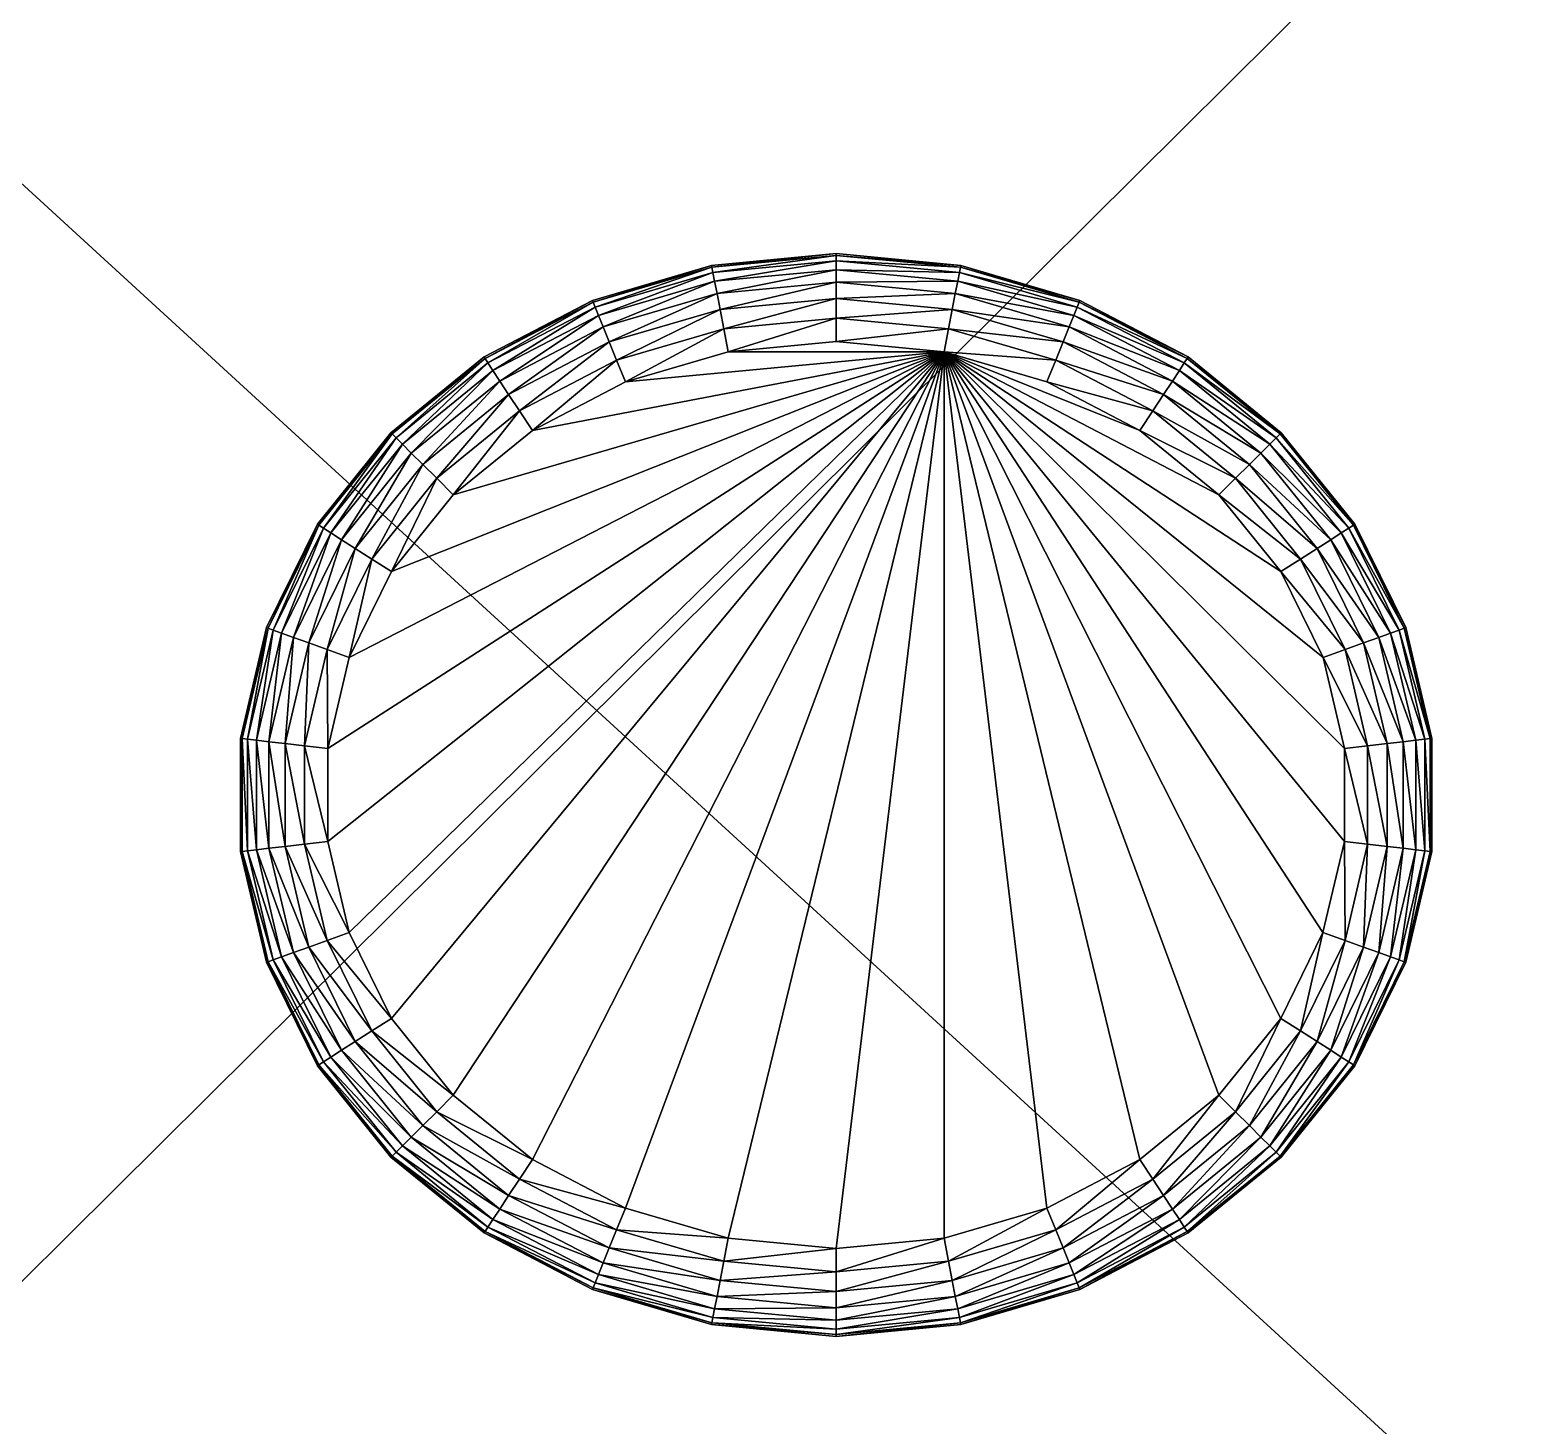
# Model space of a CAD drawing. Header units: millimetres. Extents: x -66 to 66, y -71 to 60.
# Drawn here: x 0 to 18.19, y -7.25 to 9.59 of the extents above; entities that cross this region are included whole.
import ezdxf

# ---------------------------------------------------------------- set-up
doc = ezdxf.new("R2010")
doc.units = ezdxf.units.MM
doc.layers.get('0').update_dxf_attribs({"color": 156})

msp = doc.modelspace()

# ---------------------------------------------------------------- meshes
at = {"color": 251}
mesh = msp.add_polyface(dxfattribs=at)
corners = [(66.031, 60.129, 20.5), (-66.031, 60.129, 20.5), (-65.684, -70.603, 20.5), (-21.478, 16.984, -19.403), (-21.478, 16.984, -15.154), (-21.792, 15.648, -15.154), (-21.792, 15.648, -19.403), (-21.792, 19.686, -19.403), (-21.792, 19.686, -15.154), (-21.478, 18.35, -15.154), (-22.407, 20.934, -19.403), (-21.499, 16.987, -19.683), (-21.812, 15.655, -19.683), (-21.812, 19.679, -19.683), (-21.478, 18.35, -19.403), (-21.499, 18.348, -19.683), (-22.425, 20.923, -19.683), (-21.874, 15.677, -19.92), (-22.425, 14.411, -19.683), (-21.976, 15.714, -20.114), (-22.48, 14.446, -19.92), (-21.564, 16.994, -19.92), (-21.672, 17.007, -20.114), (-21.823, 17.024, -20.265), (-22.119, 15.765, -20.265), (-22.016, 17.047, -20.373), (-22.302, 15.831, -20.373), (-22.253, 17.074, -20.437), (-21.672, 18.328, -20.114), (-21.564, 18.34, -19.92), (-21.823, 18.31, -20.265), (-22.016, 18.288, -20.373), (-22.253, 18.26, -20.437), (-21.874, 19.657, -19.92), (-21.976, 19.621, -20.114), (-22.119, 19.569, -20.265), (-22.302, 19.503, -20.373), (-22.48, 20.888, -19.92), (-22.572, 20.83, -20.114)]
mesh.append_faces([[corners[k] for k in face] for face in [(0, 1, 2)]], dxfattribs={"vtx1": -1, "vtx2": -1, "color": 251})
mesh.append_faces([[corners[k] for k in face] for face in [(3, 4, 5), (5, 6, 3), (7, 8, 9), (8, 7, 10), (11, 3, 6), (6, 12, 11), (13, 7, 14), (14, 15, 13), (7, 13, 16), (17, 12, 18), (19, 17, 20), (21, 11, 12), (12, 17, 21), (22, 21, 17), (17, 19, 22), (23, 22, 19), (19, 24, 23), (25, 23, 24), (24, 26, 25), (27, 25, 26), (28, 29, 21), (21, 22, 28), (30, 28, 22), (22, 23, 30), (31, 30, 23), (23, 25, 31), (32, 31, 25), (25, 27, 32), (33, 13, 15), (15, 29, 33), (34, 33, 29), (29, 28, 34), (35, 34, 28), (28, 30, 35), (36, 35, 30), (30, 31, 36), (13, 33, 37), (33, 34, 38)]], dxfattribs={"vtx2": -1, "color": 251})
mesh = msp.add_polyface(dxfattribs=at)
corners = [(15.994, -20.216, -19.403), (15.994, -20.216, -15.154), (15.105, -21.321, -15.154), (15.105, -21.321, -19.403), (66.031, 60.129, 20.5), (-65.684, -70.603, 20.5), (66.031, -70.293, 20.5), (24.277, -28.991, -19.403), (23.153, -29.905, -19.403), (23.153, -29.905, -15.154), (24.277, -28.991, -15.154), (23.153, -21.321, -19.403), (23.153, -21.321, -15.154), (22.265, -20.216, -15.154), (22.265, -20.216, -19.403), (24.277, -22.235, -19.403), (24.277, -22.235, -15.154), (23.169, -21.306, -19.683), (24.289, -22.217, -19.683), (15.09, -21.306, -19.683), (15.976, -20.204, -19.683), (24.574, -29.444, -20.373), (24.705, -29.643, -20.437), (23.706, -30.455, -20.437), (24.467, -29.281, -20.265), (23.537, -30.287, -20.373), (24.384, -29.154, -20.114), (23.399, -30.15, -20.265), (23.292, -30.043, -20.114), (24.324, -29.064, -19.92), (23.215, -29.967, -19.92), (24.289, -29.009, -19.683), (23.169, -29.921, -19.683), (23.215, -21.26, -19.92), (22.283, -20.204, -19.683), (23.292, -21.184, -20.114), (22.338, -20.169, -19.92), (23.399, -21.077, -20.265), (22.429, -20.111, -20.114), (23.537, -20.939, -20.373), (22.557, -20.029, -20.265), (24.324, -22.163, -19.92), (24.384, -22.072, -20.114), (24.467, -21.946, -20.265), (24.574, -21.783, -20.373), (24.705, -21.584, -20.437), (23.706, -20.771, -20.437), (23.906, -20.573, -20.459), (24.86, -21.349, -20.459)]
mesh.append_faces([[corners[k] for k in face] for face in [(4, 5, 6)]], dxfattribs={"vtx0": -1, "vtx1": -1, "color": 251})
mesh.append_faces([[corners[k] for k in face] for face in [(0, 1, 2), (2, 3, 0), (7, 8, 9), (9, 10, 7), (11, 12, 13), (13, 14, 11), (15, 16, 12), (12, 11, 15), (17, 11, 14), (18, 15, 11), (11, 17, 18), (3, 19, 20), (20, 0, 3), (21, 22, 23), (24, 21, 25), (26, 24, 27), (27, 28, 26), (29, 26, 28), (28, 30, 29), (31, 29, 30), (30, 32, 31), (7, 31, 32), (32, 8, 7), (33, 17, 34), (35, 33, 36), (37, 35, 38), (39, 37, 40), (41, 18, 17), (17, 33, 41), (42, 41, 33), (33, 35, 42), (43, 42, 35), (35, 37, 43), (44, 43, 37), (37, 39, 44), (45, 44, 39), (39, 46, 45), (46, 47, 48)]], dxfattribs={"vtx2": -1, "color": 251})
mesh = msp.add_polyface(dxfattribs=at)
corners = [(-22.407, -13.681, -19.403), (-22.407, -13.681, -15.154), (-21.792, -14.929, -15.154), (-21.792, -14.929, -19.403), (57.294, -44.84, -15.154), (-57.294, -44.84, -15.154), (-57.294, 60.129, -15.154), (-16.307, -13.681, -19.403), (-16.307, -13.681, -15.154), (-15.418, -12.576, -15.154), (-15.418, -12.576, -19.403), (-16.922, -14.929, -19.403), (-16.922, -14.929, -15.154), (-16.289, -13.693, -19.683), (-15.403, -12.591, -19.683), (-16.902, -14.937, -19.683), (-21.976, -14.995, -20.114), (-22.119, -15.046, -20.265), (-22.699, -13.868, -20.265), (-21.874, -14.959, -19.92), (-22.572, -13.786, -20.114), (-22.48, -13.728, -19.92), (-21.812, -14.937, -19.683), (-22.425, -13.693, -19.683), (-16.234, -13.728, -19.92), (-15.357, -12.637, -19.92), (-16.143, -13.786, -20.114), (-15.28, -12.713, -20.114), (-16.015, -13.868, -20.265), (-15.173, -12.82, -20.265), (-15.85, -13.973, -20.373), (-15.034, -12.958, -20.373), (-15.649, -14.101, -20.437), (-15.411, -14.252, -20.459), (-14.865, -13.126, -20.437), (-16.84, -14.959, -19.92), (-16.738, -14.995, -20.114), (-16.595, -15.046, -20.265), (-16.412, -15.112, -20.373), (-16.187, -15.193, -20.437), (-15.922, -15.288, -20.459)]
mesh.append_faces([[corners[k] for k in face] for face in [(0, 1, 2), (2, 3, 0), (4, 5, 6), (7, 8, 9), (9, 10, 7), (11, 12, 8), (8, 7, 11), (13, 7, 10), (10, 14, 13), (15, 11, 7), (7, 13, 15), (16, 17, 18), (19, 16, 20), (20, 21, 19), (22, 19, 21), (21, 23, 22), (3, 22, 23), (23, 0, 3), (24, 13, 14), (14, 25, 24), (26, 24, 25), (25, 27, 26), (28, 26, 27), (27, 29, 28), (30, 28, 29), (29, 31, 30), (32, 30, 31), (33, 32, 34), (35, 15, 13), (13, 24, 35), (36, 35, 24), (24, 26, 36), (37, 36, 26), (26, 28, 37), (38, 37, 28), (28, 30, 38), (39, 38, 30), (30, 32, 39), (32, 33, 40)]], dxfattribs={"vtx2": -1, "color": 251})
mesh = msp.add_polyface(dxfattribs=at)
corners = [(23.153, 30.769, -15.154), (23.153, 30.769, -19.403), (24.277, 29.855, -19.403), (22.265, 31.875, -15.154), (22.265, 31.875, -19.403), (23.153, 22.04, -19.403), (23.153, 22.04, -15.154), (24.277, 22.954, -15.154), (-57.294, 60.129, -15.154), (57.294, 60.129, -15.154), (57.294, -44.84, -15.154), (13.982, 22.954, -19.403), (13.982, 22.954, -15.154), (15.105, 22.04, -15.154), (15.105, 22.04, -19.403), (15.105, 30.769, -19.403), (15.105, 30.769, -15.154), (13.982, 29.855, -15.154), (13.982, 29.855, -19.403), (15.994, 31.875, -19.403), (13.97, 22.936, -19.683), (15.09, 22.024, -19.683), (15.09, 30.785, -19.683), (13.97, 29.873, -19.683), (15.976, 31.886, -19.683), (23.169, 30.785, -19.683), (23.215, 30.83, -19.92), (24.324, 29.928, -19.92), (24.289, 29.873, -19.683), (23.537, 31.151, -20.373), (23.399, 31.014, -20.265), (22.557, 32.061, -20.265), (23.292, 30.907, -20.114), (22.429, 31.979, -20.114), (22.338, 31.921, -19.92), (22.283, 31.886, -19.683), (23.169, 22.024, -19.683), (24.277, 22.954, -19.403), (13.934, 22.881, -19.92), (13.874, 22.791, -20.114), (15.044, 21.979, -19.92), (13.791, 22.664, -20.265), (14.967, 21.902, -20.114), (15.044, 30.83, -19.92), (13.934, 29.928, -19.92), (14.967, 30.907, -20.114), (13.874, 30.018, -20.114), (14.859, 31.014, -20.265), (13.791, 30.145, -20.265), (14.721, 31.151, -20.373), (14.552, 31.319, -20.437), (13.684, 30.308, -20.373), (14.352, 31.518, -20.459), (13.553, 30.507, -20.437), (15.921, 31.921, -19.92), (15.829, 31.979, -20.114), (15.701, 32.061, -20.265), (15.537, 32.166, -20.373)]
mesh.append_faces([[corners[k] for k in face] for face in [(0, 1, 2), (1, 0, 3), (3, 4, 1), (5, 6, 7), (8, 9, 10), (11, 12, 13), (13, 14, 11), (15, 16, 17), (17, 18, 15), (16, 15, 19), (20, 11, 14), (14, 21, 20), (22, 15, 18), (18, 23, 22), (15, 22, 24), (25, 26, 27), (1, 25, 28), (29, 30, 31), (30, 32, 33), (32, 26, 34), (26, 25, 35), (25, 1, 4), (36, 5, 37), (38, 20, 21), (39, 38, 40), (41, 39, 42), (43, 22, 23), (23, 44, 43), (45, 43, 44), (44, 46, 45), (47, 45, 46), (46, 48, 47), (49, 47, 48), (50, 49, 51), (52, 50, 53), (22, 43, 54), (43, 45, 55), (45, 47, 56), (47, 49, 57)]], dxfattribs={"vtx2": -1, "color": 251})
mesh = msp.add_polyface(dxfattribs=at)
corners = [(6.789, 6.329, -19.403), (6.789, 6.329, -15.154), (8.227, 6.751, -15.154), (8.227, 6.751, -19.403), (5.48, 5.646, -19.403), (9.731, 6.894, -15.154), (9.731, 6.894, -19.403), (8.227, 11.275, -19.403), (8.227, 11.275, -15.154), (6.789, 11.697, -15.154), (9.731, 11.132, -19.403), (9.731, 11.132, -15.154), (6.797, 6.309, -19.683), (8.231, 6.73, -19.683), (5.492, 5.628, -19.683), (9.731, 6.872, -19.683), (8.231, 11.296, -19.683), (6.789, 11.697, -19.403), (9.731, 11.154, -19.683), (6.822, 6.249, -19.92), (8.243, 6.666, -19.92), (6.862, 6.148, -20.114), (8.264, 6.56, -20.114), (6.919, 6.008, -20.265), (8.293, 6.411, -20.265), (6.992, 5.827, -20.373), (8.329, 6.22, -20.373), (9.731, 6.807, -19.92), (9.731, 6.699, -20.114), (9.731, 6.548, -20.265), (9.731, 6.353, -20.373), (8.374, 5.986, -20.437), (9.731, 11.219, -19.92), (8.243, 11.36, -19.92), (9.731, 11.327, -20.114), (8.264, 11.466, -20.114), (9.731, 11.479, -20.265)]
mesh.append_faces([[corners[k] for k in face] for face in [(0, 1, 2), (2, 3, 0), (1, 0, 4), (3, 2, 5), (5, 6, 3), (7, 8, 9), (10, 11, 8), (8, 7, 10), (12, 0, 3), (3, 13, 12), (0, 12, 14), (13, 3, 6), (6, 15, 13), (16, 7, 17), (18, 10, 7), (7, 16, 18), (19, 12, 13), (13, 20, 19), (21, 19, 20), (20, 22, 21), (23, 21, 22), (22, 24, 23), (25, 23, 24), (24, 26, 25), (20, 13, 15), (15, 27, 20), (22, 20, 27), (27, 28, 22), (24, 22, 28), (28, 29, 24), (26, 24, 29), (29, 30, 26), (31, 26, 30), (32, 18, 16), (16, 33, 32), (34, 32, 33), (33, 35, 34), (36, 34, 35)]], dxfattribs={"vtx2": -1, "color": 251})
mesh = msp.add_polyface(dxfattribs=at)
corners = [(12.672, 6.329, -19.403), (12.672, 6.329, -15.154), (13.982, 5.646, -15.154), (11.234, 6.751, -19.403), (11.234, 6.751, -15.154), (9.731, 6.894, -19.403), (9.731, 6.894, -15.154), (11.234, 11.275, -19.403), (11.234, 11.275, -15.154), (9.731, 11.132, -15.154), (9.731, 11.132, -19.403), (12.672, 11.697, -19.403), (12.664, 6.309, -19.683), (13.982, 5.646, -19.403), (11.23, 6.73, -19.683), (9.731, 6.872, -19.683), (11.23, 11.296, -19.683), (9.731, 11.154, -19.683), (12.64, 6.249, -19.92), (13.97, 5.628, -19.683), (11.218, 6.666, -19.92), (11.198, 6.56, -20.114), (12.599, 6.148, -20.114), (11.169, 6.411, -20.265), (12.543, 6.008, -20.265), (11.132, 6.22, -20.373), (9.731, 6.807, -19.92), (9.731, 6.699, -20.114), (9.731, 6.548, -20.265), (9.731, 6.353, -20.373), (9.731, 6.115, -20.437), (11.087, 5.986, -20.437), (8.374, 5.986, -20.437), (11.218, 11.36, -19.92), (9.731, 11.219, -19.92), (11.197, 11.466, -20.114), (9.731, 11.327, -20.114)]
mesh.append_faces([[corners[k] for k in face] for face in [(0, 1, 2), (3, 4, 1), (1, 0, 3), (5, 6, 4), (4, 3, 5), (7, 8, 9), (9, 10, 7), (8, 7, 11), (12, 0, 13), (14, 3, 0), (0, 12, 14), (15, 5, 3), (3, 14, 15), (16, 7, 10), (10, 17, 16), (18, 12, 19), (20, 14, 12), (12, 18, 20), (21, 20, 18), (18, 22, 21), (23, 21, 22), (22, 24, 23), (25, 23, 24), (26, 15, 14), (14, 20, 26), (27, 26, 20), (20, 21, 27), (28, 27, 21), (21, 23, 28), (29, 28, 23), (23, 25, 29), (30, 29, 25), (25, 31, 30), (29, 30, 32), (33, 16, 17), (17, 34, 33), (35, 33, 34), (34, 36, 35)]], dxfattribs={"vtx2": -1, "color": 251})
mesh = msp.add_polyface(dxfattribs=at)
corners = [(5.48, 5.646, -19.403), (5.48, 5.646, -15.154), (6.789, 6.329, -15.154), (4.356, 4.732, -19.403), (4.356, 4.732, -15.154), (3.468, 3.627, -19.403), (3.468, 3.627, -15.154), (2.853, 2.379, -19.403), (5.492, 5.628, -19.683), (6.789, 6.329, -19.403), (4.372, 4.717, -19.683), (3.486, 3.615, -19.683), (2.873, 2.371, -19.683), (5.527, 5.574, -19.92), (6.797, 6.309, -19.683), (5.587, 5.483, -20.114), (6.822, 6.249, -19.92), (5.67, 5.356, -20.265), (6.862, 6.148, -20.114), (4.418, 4.671, -19.92), (4.495, 4.594, -20.114), (4.602, 4.487, -20.265), (4.74, 4.35, -20.373), (5.777, 5.194, -20.373), (4.909, 4.182, -20.437), (5.908, 4.995, -20.437), (5.109, 3.983, -20.459), (6.063, 4.759, -20.459), (3.541, 3.58, -19.92), (3.632, 3.522, -20.114), (3.76, 3.44, -20.265), (3.925, 3.335, -20.373), (4.126, 3.207, -20.437), (4.363, 3.056, -20.459)]
mesh.append_faces([[corners[k] for k in face] for face in [(0, 1, 2), (3, 4, 1), (1, 0, 3), (5, 6, 4), (4, 3, 5), (6, 5, 7), (8, 0, 9), (10, 3, 0), (0, 8, 10), (11, 5, 3), (3, 10, 11), (5, 11, 12), (13, 8, 14), (15, 13, 16), (17, 15, 18), (19, 10, 8), (8, 13, 19), (20, 19, 13), (13, 15, 20), (21, 20, 15), (15, 17, 21), (22, 21, 17), (17, 23, 22), (24, 22, 23), (23, 25, 24), (26, 24, 25), (25, 27, 26), (28, 11, 10), (10, 19, 28), (29, 28, 19), (19, 20, 29), (30, 29, 20), (20, 21, 30), (31, 30, 21), (21, 22, 31), (32, 31, 22), (22, 24, 32), (33, 32, 24), (24, 26, 33)]], dxfattribs={"vtx2": -1, "color": 251})
mesh = msp.add_polyface(dxfattribs=at)
corners = [(11.034, 5.71, -20.459), (12.276, 5.345, -20.459), (13.398, 4.759, -20.459), (14.352, 3.983, -20.459), (14.352, -3.265, -20.459), (13.398, -4.041, -20.459), (5.109, -3.265, -20.459), (4.363, -2.337, -20.459), (3.853, -1.301, -20.459), (3.594, -0.201, -20.459), (3.594, 0.92, -20.459), (3.853, 2.02, -20.459), (4.363, 3.056, -20.459), (5.109, 3.983, -20.459), (6.063, 4.759, -20.459), (7.186, 5.345, -20.459), (8.428, 5.71, -20.459), (9.731, 5.833, -20.459), (7.081, 5.606, -20.437), (6.992, 5.827, -20.373), (8.329, 6.22, -20.373), (8.374, 5.986, -20.437), (6.797, 6.309, -19.683), (6.822, 6.249, -19.92), (5.527, 5.574, -19.92), (6.862, 6.148, -20.114), (5.587, 5.483, -20.114), (6.919, 6.008, -20.265), (5.67, 5.356, -20.265), (5.777, 5.194, -20.373), (5.908, 4.995, -20.437), (12.381, 5.606, -20.437), (12.47, 5.827, -20.373), (13.684, 5.194, -20.373), (13.553, 4.995, -20.437), (12.543, 6.008, -20.265), (11.132, 6.22, -20.373), (11.087, 5.986, -20.437), (9.731, 6.115, -20.437)]
mesh.append_faces([[corners[k] for k in face] for face in [(0, 16, 17)]], dxfattribs={"vtx0": -1, "color": 251})
mesh.append_faces([[corners[k] for k in face] for face in [(0, 2, 3), (0, 4, 5), (0, 6, 7), (0, 7, 8), (0, 8, 9), (0, 9, 10), (0, 10, 11), (0, 11, 12), (0, 12, 13), (0, 13, 14), (0, 14, 15), (0, 15, 16)]], dxfattribs={"vtx0": -1, "vtx2": -1, "color": 251})
mesh.append_faces([[corners[k] for k in face] for face in [(0, 1, 2), (18, 19, 20), (20, 21, 18), (15, 18, 21), (21, 16, 15), (22, 23, 24), (23, 25, 26), (25, 27, 28), (29, 28, 27), (27, 19, 29), (30, 29, 19), (19, 18, 30), (14, 30, 18), (18, 15, 14), (31, 32, 33), (1, 31, 34), (35, 32, 36), (37, 36, 32), (32, 31, 37), (0, 37, 31), (31, 1, 0), (17, 38, 37), (37, 0, 17), (16, 21, 38), (38, 17, 16)]], dxfattribs={"vtx2": -1, "color": 251})
mesh = msp.add_polyface(dxfattribs=at)
corners = [(13.982, 5.646, -19.403), (13.982, 5.646, -15.154), (15.105, 4.732, -15.154), (15.105, 4.732, -19.403), (12.672, 6.329, -19.403), (11.034, 5.71, -20.459), (14.352, 3.983, -20.459), (15.098, 3.056, -20.459), (15.609, 2.02, -20.459), (15.867, 0.92, -20.459), (15.867, -0.201, -20.459), (15.608, -1.301, -20.459), (15.098, -2.337, -20.459), (14.352, -3.265, -20.459), (13.97, 5.628, -19.683), (15.09, 4.717, -19.683), (12.664, 6.309, -19.683), (14.721, 4.35, -20.373), (14.859, 4.487, -20.265), (15.701, 3.44, -20.265), (14.552, 4.182, -20.437), (15.537, 3.335, -20.373), (15.336, 3.207, -20.437), (13.934, 5.574, -19.92), (15.044, 4.671, -19.92), (13.874, 5.483, -20.114), (14.967, 4.594, -20.114), (13.791, 5.356, -20.265), (13.684, 5.194, -20.373), (13.553, 4.995, -20.437), (13.398, 4.759, -20.459), (12.64, 6.249, -19.92), (12.599, 6.148, -20.114), (12.543, 6.008, -20.265), (12.47, 5.827, -20.373), (12.381, 5.606, -20.437), (12.276, 5.345, -20.459)]
mesh.append_faces([[corners[k] for k in face] for face in [(5, 6, 7), (5, 7, 8), (5, 8, 9), (5, 9, 10), (5, 10, 11), (5, 11, 12), (5, 12, 13)]], dxfattribs={"vtx0": -1, "vtx2": -1, "color": 251})
mesh.append_faces([[corners[k] for k in face] for face in [(0, 1, 2), (2, 3, 0), (1, 0, 4), (14, 0, 3), (3, 15, 14), (0, 14, 16), (17, 18, 19), (20, 17, 21), (21, 22, 20), (6, 20, 22), (22, 7, 6), (23, 14, 15), (15, 24, 23), (25, 23, 24), (24, 26, 25), (27, 25, 26), (26, 18, 27), (28, 27, 18), (18, 17, 28), (29, 28, 17), (17, 20, 29), (30, 29, 20), (20, 6, 30), (14, 23, 31), (32, 31, 23), (23, 25, 32), (33, 32, 25), (25, 27, 33), (34, 33, 27), (27, 28, 34), (28, 29, 35), (29, 30, 36)]], dxfattribs={"vtx2": -1, "color": 251})
mesh = msp.add_polyface(dxfattribs=at)
corners = [(6.789, -5.611, -19.403), (6.789, -5.611, -15.154), (5.48, -4.927, -15.154), (11.034, 5.71, -20.459), (12.276, -4.627, -20.459), (11.034, -4.991, -20.459), (9.731, -5.115, -20.459), (8.428, -4.991, -20.459), (7.186, -4.627, -20.459), (6.063, -4.041, -20.459), (5.109, -3.265, -20.459), (6.797, -5.59, -19.683), (5.48, -4.927, -19.403), (6.822, -5.53, -19.92), (5.492, -4.909, -19.683), (6.862, -5.43, -20.114), (5.527, -4.855, -19.92), (6.919, -5.289, -20.265), (5.587, -4.765, -20.114), (5.67, -4.638, -20.265), (6.992, -5.108, -20.373), (5.777, -4.475, -20.373), (7.081, -4.888, -20.437), (5.908, -4.276, -20.437), (8.293, -5.693, -20.265), (8.329, -5.501, -20.373), (8.374, -5.267, -20.437), (9.731, -5.396, -20.437), (11.087, -5.267, -20.437), (11.132, -5.501, -20.373), (9.731, -5.634, -20.373), (12.47, -5.108, -20.373), (12.543, -5.289, -20.265), (11.169, -5.693, -20.265), (12.381, -4.888, -20.437)]
mesh.append_faces([[corners[k] for k in face] for face in [(3, 4, 5), (3, 5, 6), (3, 6, 7), (3, 7, 8), (3, 8, 9), (3, 9, 10)]], dxfattribs={"vtx0": -1, "vtx2": -1, "color": 251})
mesh.append_faces([[corners[k] for k in face] for face in [(0, 1, 2), (11, 0, 12), (13, 11, 14), (15, 13, 16), (17, 15, 18), (18, 19, 17), (20, 17, 19), (19, 21, 20), (22, 20, 21), (21, 23, 22), (8, 22, 23), (23, 9, 8), (15, 17, 24), (25, 24, 17), (17, 20, 25), (26, 25, 20), (20, 22, 26), (7, 26, 22), (22, 8, 7), (25, 26, 27), (6, 27, 26), (26, 7, 6), (28, 29, 30), (30, 27, 28), (5, 28, 27), (27, 6, 5), (31, 32, 33), (33, 29, 31), (34, 31, 29), (29, 28, 34), (4, 34, 28), (28, 5, 4)]], dxfattribs={"vtx2": -1, "color": 251})
mesh = msp.add_polyface(dxfattribs=at)
corners = [(13.982, -4.927, -19.403), (13.982, -4.927, -15.154), (12.672, -5.611, -15.154), (12.672, -5.611, -19.403), (15.105, -4.013, -19.403), (15.105, -4.013, -15.154), (11.034, 5.71, -20.459), (13.398, -4.041, -20.459), (12.276, -4.627, -20.459), (13.97, -4.909, -19.683), (12.664, -5.59, -19.683), (15.09, -3.998, -19.683), (13.934, -4.855, -19.92), (12.64, -5.53, -19.92), (13.874, -4.765, -20.114), (12.599, -5.43, -20.114), (13.791, -4.638, -20.265), (12.543, -5.289, -20.265), (13.684, -4.475, -20.373), (12.47, -5.108, -20.373), (13.553, -4.276, -20.437), (12.381, -4.888, -20.437), (15.044, -3.952, -19.92), (14.967, -3.876, -20.114), (14.859, -3.769, -20.265), (14.721, -3.631, -20.373), (14.552, -3.463, -20.437), (14.352, -3.265, -20.459), (15.701, -2.722, -20.265), (15.537, -2.617, -20.373), (15.336, -2.489, -20.437), (15.098, -2.337, -20.459)]
mesh.append_faces([[corners[k] for k in face] for face in [(6, 7, 8)]], dxfattribs={"vtx0": -1, "vtx2": -1, "color": 251})
mesh.append_faces([[corners[k] for k in face] for face in [(0, 1, 2), (2, 3, 0), (4, 5, 1), (1, 0, 4), (9, 0, 3), (3, 10, 9), (11, 4, 0), (0, 9, 11), (12, 9, 10), (10, 13, 12), (14, 12, 13), (13, 15, 14), (16, 14, 15), (15, 17, 16), (18, 16, 17), (17, 19, 18), (20, 18, 19), (19, 21, 20), (7, 20, 21), (21, 8, 7), (22, 11, 9), (9, 12, 22), (23, 22, 12), (12, 14, 23), (24, 23, 14), (14, 16, 24), (25, 24, 16), (16, 18, 25), (26, 25, 18), (18, 20, 26), (27, 26, 20), (20, 7, 27), (23, 24, 28), (24, 25, 29), (30, 29, 25), (25, 26, 30), (31, 30, 26), (26, 27, 31)]], dxfattribs={"vtx2": -1, "color": 251})
mesh = msp.add_polyface(dxfattribs=at)
corners = [(15.994, 3.627, -19.403), (15.994, 3.627, -15.154), (16.609, 2.379, -15.154), (16.609, 2.379, -19.403), (15.105, 4.732, -19.403), (15.105, 4.732, -15.154), (15.976, 3.615, -19.683), (16.588, 2.371, -19.683), (15.09, 4.717, -19.683), (16.384, 0.98, -20.373), (16.578, 1.002, -20.265), (16.578, -0.284, -20.265), (16.147, 0.952, -20.437), (16.384, -0.261, -20.373), (16.425, 2.313, -20.114), (16.527, 2.349, -19.92), (16.837, 1.032, -19.92), (16.282, 2.261, -20.265), (16.729, 1.02, -20.114), (16.098, 2.196, -20.373), (15.874, 2.115, -20.437), (15.609, 2.02, -20.459), (15.867, 0.92, -20.459), (15.921, 3.58, -19.92), (15.829, 3.522, -20.114), (15.701, 3.44, -20.265), (15.537, 3.335, -20.373), (15.336, 3.207, -20.437), (15.098, 3.056, -20.459), (15.044, 4.671, -19.92), (14.967, 4.594, -20.114), (14.859, 4.487, -20.265), (14.721, 4.35, -20.373)]
mesh.append_faces([[corners[k] for k in face] for face in [(0, 1, 2), (2, 3, 0), (4, 5, 1), (1, 0, 4), (6, 0, 3), (3, 7, 6), (8, 4, 0), (0, 6, 8), (9, 10, 11), (12, 9, 13), (14, 15, 16), (17, 14, 18), (18, 10, 17), (19, 17, 10), (10, 9, 19), (20, 19, 9), (9, 12, 20), (21, 20, 12), (12, 22, 21), (23, 6, 7), (7, 15, 23), (24, 23, 15), (15, 14, 24), (25, 24, 14), (14, 17, 25), (26, 25, 17), (17, 19, 26), (27, 26, 19), (19, 20, 27), (28, 27, 20), (20, 21, 28), (29, 8, 6), (6, 23, 29), (30, 29, 23), (23, 24, 30), (31, 30, 24), (24, 25, 31), (25, 26, 32)]], dxfattribs={"vtx2": -1, "color": 251})
mesh = msp.add_polyface(dxfattribs=at)
corners = [(2.853, 2.379, -19.403), (2.853, 2.379, -15.154), (3.468, 3.627, -15.154), (2.538, 1.042, -19.403), (2.538, 1.042, -15.154), (2.538, -0.324, -19.403), (2.873, 2.371, -19.683), (3.468, 3.627, -19.403), (2.56, 1.04, -19.683), (2.56, -0.321, -19.683), (2.934, 2.349, -19.92), (3.486, 3.615, -19.683), (3.541, 3.58, -19.92), (3.036, 2.313, -20.114), (3.632, 3.522, -20.114), (3.179, 2.261, -20.265), (3.76, 3.44, -20.265), (3.363, 2.196, -20.373), (3.925, 3.335, -20.373), (3.587, 2.115, -20.437), (4.126, 3.207, -20.437), (3.853, 2.02, -20.459), (4.363, 3.056, -20.459), (2.624, 1.032, -19.92), (2.732, 1.02, -20.114), (2.883, 1.002, -20.265), (3.077, 0.98, -20.373), (3.314, 0.952, -20.437), (3.594, 0.92, -20.459), (2.624, -0.314, -19.92), (2.732, -0.301, -20.114), (2.883, -0.284, -20.265), (3.077, -0.261, -20.373), (3.314, -0.234, -20.437), (3.594, -0.201, -20.459)]
mesh.append_faces([[corners[k] for k in face] for face in [(0, 1, 2), (3, 4, 1), (1, 0, 3), (4, 3, 5), (6, 0, 7), (8, 3, 0), (0, 6, 8), (3, 8, 9), (10, 6, 11), (11, 12, 10), (13, 10, 12), (12, 14, 13), (15, 13, 14), (14, 16, 15), (17, 15, 16), (16, 18, 17), (19, 17, 18), (18, 20, 19), (21, 19, 20), (20, 22, 21), (23, 8, 6), (6, 10, 23), (24, 23, 10), (10, 13, 24), (25, 24, 13), (13, 15, 25), (26, 25, 15), (15, 17, 26), (27, 26, 17), (17, 19, 27), (28, 27, 19), (19, 21, 28), (8, 23, 29), (23, 24, 30), (24, 25, 31), (25, 26, 32), (26, 27, 33), (27, 28, 34)]], dxfattribs={"vtx2": -1, "color": 251})
mesh = msp.add_polyface(dxfattribs=at)
corners = [(21.335, 1.042, -15.154), (21.335, 1.042, -19.403), (21.335, -0.324, -19.403), (21.65, 2.379, -15.154), (21.65, 2.379, -19.403), (22.265, 3.627, -15.154), (22.265, 3.627, -19.403), (16.923, 1.042, -19.403), (16.923, 1.042, -15.154), (16.923, -0.324, -15.154), (16.609, 2.379, -19.403), (16.609, 2.379, -15.154), (16.902, 1.04, -19.683), (16.923, -0.324, -19.403), (16.588, 2.371, -19.683), (21.874, 0.98, -20.373), (22.111, 0.952, -20.437), (22.111, -0.234, -20.437), (21.68, 1.002, -20.265), (21.874, -0.261, -20.373), (21.529, 1.02, -20.114), (21.68, -0.284, -20.265), (21.421, 1.032, -19.92), (21.529, -0.301, -20.114), (21.357, 1.04, -19.683), (21.421, -0.314, -19.92), (21.357, -0.321, -19.683), (22.16, 2.196, -20.373), (21.976, 2.261, -20.265), (21.833, 2.313, -20.114), (21.731, 2.349, -19.92), (21.67, 2.371, -19.683), (22.429, 3.522, -20.114), (22.338, 3.58, -19.92), (22.283, 3.615, -19.683), (16.837, 1.032, -19.92), (16.902, -0.321, -19.683), (16.729, 1.02, -20.114), (16.837, -0.314, -19.92), (16.578, 1.002, -20.265), (16.729, -0.301, -20.114), (16.527, 2.349, -19.92), (16.425, 2.313, -20.114)]
mesh.append_faces([[corners[k] for k in face] for face in [(0, 1, 2), (1, 0, 3), (3, 4, 1), (4, 3, 5), (5, 6, 4), (7, 8, 9), (10, 11, 8), (8, 7, 10), (12, 7, 13), (14, 10, 7), (7, 12, 14), (15, 16, 17), (18, 15, 19), (20, 18, 21), (22, 20, 23), (24, 22, 25), (1, 24, 26), (16, 15, 27), (28, 27, 15), (15, 18, 28), (29, 28, 18), (18, 20, 29), (30, 29, 20), (20, 22, 30), (31, 30, 22), (22, 24, 31), (4, 31, 24), (24, 1, 4), (28, 29, 32), (29, 30, 33), (30, 31, 34), (6, 34, 31), (31, 4, 6), (35, 12, 36), (37, 35, 38), (39, 37, 40), (41, 14, 12), (12, 35, 41), (35, 37, 42)]], dxfattribs={"vtx2": -1, "color": 251})
mesh = msp.add_polyface(dxfattribs=at)
corners = [(2.538, -0.324, -19.403), (2.538, -0.324, -15.154), (2.538, 1.042, -15.154), (2.853, -1.66, -19.403), (2.853, -1.66, -15.154), (3.468, -2.908, -19.403), (2.56, -0.321, -19.683), (2.538, 1.042, -19.403), (2.873, -1.653, -19.683), (3.486, -2.896, -19.683), (2.624, -0.314, -19.92), (2.56, 1.04, -19.683), (2.732, -0.301, -20.114), (2.624, 1.032, -19.92), (2.883, -0.284, -20.265), (2.732, 1.02, -20.114), (3.077, -0.261, -20.373), (2.883, 1.002, -20.265), (3.314, -0.234, -20.437), (3.077, 0.98, -20.373), (3.594, -0.201, -20.459), (3.314, 0.952, -20.437), (2.934, -1.631, -19.92), (3.036, -1.594, -20.114), (3.179, -1.543, -20.265), (3.363, -1.477, -20.373), (3.587, -1.396, -20.437), (3.853, -1.301, -20.459), (3.541, -2.861, -19.92), (3.632, -2.803, -20.114), (3.76, -2.722, -20.265), (3.925, -2.617, -20.373), (4.126, -2.489, -20.437), (4.363, -2.337, -20.459)]
mesh.append_faces([[corners[k] for k in face] for face in [(0, 1, 2), (3, 4, 1), (1, 0, 3), (4, 3, 5), (6, 0, 7), (8, 3, 0), (0, 6, 8), (3, 8, 9), (10, 6, 11), (12, 10, 13), (14, 12, 15), (16, 14, 17), (18, 16, 19), (20, 18, 21), (22, 8, 6), (6, 10, 22), (23, 22, 10), (10, 12, 23), (24, 23, 12), (12, 14, 24), (25, 24, 14), (14, 16, 25), (26, 25, 16), (16, 18, 26), (27, 26, 18), (18, 20, 27), (28, 9, 8), (8, 22, 28), (29, 28, 22), (22, 23, 29), (30, 29, 23), (23, 24, 30), (31, 30, 24), (24, 25, 31), (32, 31, 25), (25, 26, 32), (33, 32, 26), (26, 27, 33)]], dxfattribs={"vtx2": -1, "color": 251})
mesh = msp.add_polyface(dxfattribs=at)
corners = [(15.994, -2.908, -19.403), (15.994, -2.908, -15.154), (15.105, -4.013, -15.154), (15.105, -4.013, -19.403), (16.609, -1.66, -19.403), (16.609, -1.66, -15.154), (15.976, -2.896, -19.683), (15.09, -3.998, -19.683), (16.588, -1.653, -19.683), (15.921, -2.861, -19.92), (15.044, -3.952, -19.92), (15.829, -2.803, -20.114), (14.967, -3.876, -20.114), (15.701, -2.722, -20.265), (15.537, -2.617, -20.373), (14.859, -3.769, -20.265), (16.527, -1.631, -19.92), (16.425, -1.594, -20.114), (16.282, -1.543, -20.265), (16.098, -1.477, -20.373), (15.874, -1.396, -20.437), (15.336, -2.489, -20.437), (15.608, -1.301, -20.459), (15.098, -2.337, -20.459), (16.729, -0.301, -20.114), (16.578, -0.284, -20.265), (16.384, -0.261, -20.373), (16.147, -0.234, -20.437), (15.867, -0.201, -20.459), (16.384, 0.98, -20.373), (16.147, 0.952, -20.437), (15.867, 0.92, -20.459)]
mesh.append_faces([[corners[k] for k in face] for face in [(0, 1, 2), (2, 3, 0), (4, 5, 1), (1, 0, 4), (6, 0, 3), (3, 7, 6), (8, 4, 0), (0, 6, 8), (9, 6, 7), (7, 10, 9), (11, 9, 10), (10, 12, 11), (13, 11, 12), (14, 13, 15), (16, 8, 6), (6, 9, 16), (17, 16, 9), (9, 11, 17), (18, 17, 11), (11, 13, 18), (19, 18, 13), (13, 14, 19), (20, 19, 14), (14, 21, 20), (22, 20, 21), (21, 23, 22), (16, 17, 24), (17, 18, 25), (26, 25, 18), (18, 19, 26), (27, 26, 19), (19, 20, 27), (28, 27, 20), (20, 22, 28), (25, 26, 29), (26, 27, 30), (31, 30, 27), (27, 28, 31)]], dxfattribs={"vtx2": -1, "color": 251})
mesh = msp.add_polyface(dxfattribs=at)
corners = [(22.265, -2.908, -19.403), (22.265, -2.908, -15.154), (21.65, -1.66, -15.154), (21.65, -1.66, -19.403), (21.335, -0.324, -15.154), (21.335, -0.324, -19.403), (21.335, 1.042, -15.154), (16.923, -0.324, -19.403), (16.923, -0.324, -15.154), (16.609, -1.66, -15.154), (16.609, -1.66, -19.403), (16.923, 1.042, -19.403), (16.902, -0.321, -19.683), (16.588, -1.653, -19.683), (16.902, 1.04, -19.683), (21.731, -1.631, -19.92), (21.833, -1.594, -20.114), (22.429, -2.803, -20.114), (21.67, -1.653, -19.683), (22.338, -2.861, -19.92), (22.283, -2.896, -19.683), (21.68, -0.284, -20.265), (21.874, -0.261, -20.373), (22.16, -1.477, -20.373), (21.976, -1.543, -20.265), (21.529, -0.301, -20.114), (21.421, -0.314, -19.92), (21.357, -0.321, -19.683), (22.111, -0.234, -20.437), (21.874, 0.98, -20.373), (21.68, 1.002, -20.265), (21.529, 1.02, -20.114), (21.421, 1.032, -19.92), (21.357, 1.04, -19.683), (21.335, 1.042, -19.403), (16.837, -0.314, -19.92), (16.527, -1.631, -19.92), (16.729, -0.301, -20.114), (16.578, -0.284, -20.265), (16.425, -1.594, -20.114), (16.837, 1.032, -19.92), (16.729, 1.02, -20.114), (16.578, 1.002, -20.265)]
mesh.append_faces([[corners[k] for k in face] for face in [(0, 1, 2), (2, 3, 0), (3, 2, 4), (4, 5, 3), (5, 4, 6), (7, 8, 9), (9, 10, 7), (8, 7, 11), (12, 7, 10), (10, 13, 12), (7, 12, 14), (15, 16, 17), (18, 15, 19), (19, 20, 18), (3, 18, 20), (20, 0, 3), (21, 22, 23), (23, 24, 21), (25, 21, 24), (24, 16, 25), (26, 25, 16), (16, 15, 26), (27, 26, 15), (15, 18, 27), (5, 27, 18), (18, 3, 5), (28, 22, 29), (22, 21, 30), (21, 25, 31), (25, 26, 32), (26, 27, 33), (27, 5, 34), (35, 12, 13), (13, 36, 35), (37, 35, 36), (38, 37, 39), (12, 35, 40), (35, 37, 41), (37, 38, 42)]], dxfattribs={"vtx2": -1, "color": 251})
mesh = msp.add_polyface(dxfattribs=at)
corners = [(3.468, -2.908, -19.403), (3.468, -2.908, -15.154), (2.853, -1.66, -15.154), (4.356, -4.013, -19.403), (4.356, -4.013, -15.154), (5.48, -4.927, -19.403), (5.48, -4.927, -15.154), (6.789, -5.611, -19.403), (3.486, -2.896, -19.683), (2.853, -1.66, -19.403), (4.372, -3.998, -19.683), (5.492, -4.909, -19.683), (6.797, -5.59, -19.683), (4.418, -3.952, -19.92), (3.541, -2.861, -19.92), (4.495, -3.876, -20.114), (3.632, -2.803, -20.114), (4.602, -3.769, -20.265), (3.76, -2.722, -20.265), (4.74, -3.631, -20.373), (3.925, -2.617, -20.373), (4.909, -3.463, -20.437), (4.126, -2.489, -20.437), (5.109, -3.265, -20.459), (4.363, -2.337, -20.459), (5.527, -4.855, -19.92), (5.587, -4.765, -20.114), (5.67, -4.638, -20.265), (5.777, -4.475, -20.373), (5.908, -4.276, -20.437), (6.063, -4.041, -20.459), (6.822, -5.53, -19.92), (6.862, -5.43, -20.114)]
mesh.append_faces([[corners[k] for k in face] for face in [(0, 1, 2), (3, 4, 1), (1, 0, 3), (5, 6, 4), (4, 3, 5), (6, 5, 7), (8, 0, 9), (10, 3, 0), (0, 8, 10), (11, 5, 3), (3, 10, 11), (5, 11, 12), (13, 10, 8), (8, 14, 13), (15, 13, 14), (14, 16, 15), (17, 15, 16), (16, 18, 17), (19, 17, 18), (18, 20, 19), (21, 19, 20), (20, 22, 21), (23, 21, 22), (22, 24, 23), (25, 11, 10), (10, 13, 25), (26, 25, 13), (13, 15, 26), (27, 26, 15), (15, 17, 27), (28, 27, 17), (17, 19, 28), (29, 28, 19), (19, 21, 29), (30, 29, 21), (21, 23, 30), (11, 25, 31), (25, 26, 32)]], dxfattribs={"vtx2": -1, "color": 251})
mesh = msp.add_polyface(dxfattribs=at)
corners = [(8.227, -10.557, -19.403), (8.227, -10.557, -15.154), (9.731, -10.414, -15.154), (9.731, -10.414, -19.403), (6.789, -10.979, -19.403), (6.789, -10.979, -15.154), (8.227, -6.033, -19.403), (8.227, -6.033, -15.154), (6.789, -5.611, -15.154), (6.789, -5.611, -19.403), (9.731, -6.175, -19.403), (9.731, -6.175, -15.154), (8.231, -6.011, -19.683), (6.797, -5.59, -19.683), (9.731, -6.154, -19.683), (8.243, -10.642, -19.92), (8.264, -10.748, -20.114), (6.862, -11.16, -20.114), (8.231, -10.578, -19.683), (6.822, -11.059, -19.92), (6.797, -10.999, -19.683), (9.731, -10.609, -20.114), (9.731, -10.76, -20.265), (8.293, -10.897, -20.265), (9.731, -10.5, -19.92), (9.731, -10.435, -19.683), (8.243, -5.948, -19.92), (6.822, -5.53, -19.92), (8.264, -5.841, -20.114), (6.862, -5.43, -20.114), (8.293, -5.693, -20.265), (9.731, -6.089, -19.92), (9.731, -5.981, -20.114), (9.731, -5.829, -20.265), (9.731, -5.634, -20.373), (8.329, -5.501, -20.373), (9.731, -5.396, -20.437)]
mesh.append_faces([[corners[k] for k in face] for face in [(0, 1, 2), (2, 3, 0), (4, 5, 1), (1, 0, 4), (6, 7, 8), (8, 9, 6), (10, 11, 7), (7, 6, 10), (12, 6, 9), (9, 13, 12), (14, 10, 6), (6, 12, 14), (15, 16, 17), (18, 15, 19), (19, 20, 18), (0, 18, 20), (20, 4, 0), (21, 22, 23), (23, 16, 21), (24, 21, 16), (16, 15, 24), (25, 24, 15), (15, 18, 25), (3, 25, 18), (18, 0, 3), (26, 12, 13), (13, 27, 26), (28, 26, 27), (27, 29, 28), (30, 28, 29), (31, 14, 12), (12, 26, 31), (32, 31, 26), (26, 28, 32), (33, 32, 28), (28, 30, 33), (34, 33, 30), (30, 35, 34), (36, 34, 35)]], dxfattribs={"vtx2": -1, "color": 251})
mesh = msp.add_polyface(dxfattribs=at)
corners = [(9.731, -10.414, -19.403), (9.731, -10.414, -15.154), (11.234, -10.557, -15.154), (11.234, -10.557, -19.403), (12.672, -10.979, -15.154), (12.672, -10.979, -19.403), (11.234, -6.033, -19.403), (11.234, -6.033, -15.154), (9.731, -6.175, -15.154), (9.731, -6.175, -19.403), (12.672, -5.611, -19.403), (12.672, -5.611, -15.154), (11.23, -6.011, -19.683), (9.731, -6.154, -19.683), (12.664, -5.59, -19.683), (11.198, -10.748, -20.114), (11.218, -10.642, -19.92), (12.64, -11.059, -19.92), (11.23, -10.578, -19.683), (12.664, -10.999, -19.683), (9.731, -10.955, -20.373), (9.731, -10.76, -20.265), (11.169, -10.897, -20.265), (9.731, -10.609, -20.114), (9.731, -10.5, -19.92), (9.731, -10.435, -19.683), (11.218, -5.948, -19.92), (9.731, -6.089, -19.92), (11.198, -5.841, -20.114), (9.731, -5.981, -20.114), (11.169, -5.693, -20.265), (9.731, -5.829, -20.265), (11.132, -5.501, -20.373), (9.731, -5.634, -20.373), (12.64, -5.53, -19.92), (12.599, -5.43, -20.114), (12.543, -5.289, -20.265)]
mesh.append_faces([[corners[k] for k in face] for face in [(0, 1, 2), (2, 3, 0), (3, 2, 4), (4, 5, 3), (6, 7, 8), (8, 9, 6), (10, 11, 7), (7, 6, 10), (12, 6, 9), (9, 13, 12), (14, 10, 6), (6, 12, 14), (15, 16, 17), (16, 18, 19), (5, 19, 18), (18, 3, 5), (20, 21, 22), (15, 22, 21), (21, 23, 15), (16, 15, 23), (23, 24, 16), (18, 16, 24), (24, 25, 18), (3, 18, 25), (25, 0, 3), (26, 12, 13), (13, 27, 26), (28, 26, 27), (27, 29, 28), (30, 28, 29), (29, 31, 30), (32, 30, 31), (31, 33, 32), (34, 14, 12), (12, 26, 34), (35, 34, 26), (26, 28, 35), (36, 35, 28), (28, 30, 36)]], dxfattribs={"vtx2": -1, "color": 251})

doc.saveas('drawing.dxf')
